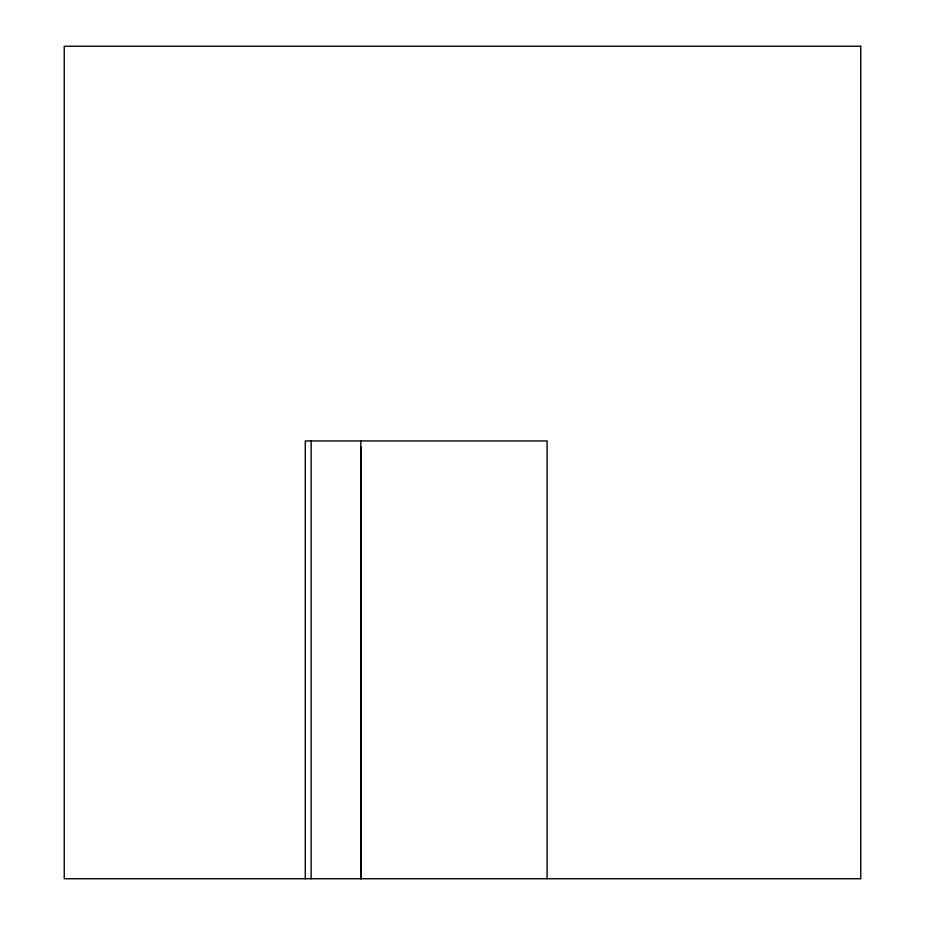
<?xml version="1.0" encoding="UTF-8"?>
<svg xmlns="http://www.w3.org/2000/svg" width="925" height="925" viewBox="0 0 925 925"><rect width="100%" height="100%" fill="white"/><g stroke="black" fill="none" stroke-linecap="round" stroke-linejoin="round"><path stroke-width="1.39" d="M360.819 446.948L361.189 878.75M547.103 878.75L547.103 440.947L305.285 440.947L305.285 878.75M360.819 440.947L360.819 878.75M311.147 440.947L311.147 878.75M860.759 46.25L64.241 46.25L64.241 878.75L860.759 878.75L860.759 46.25"/></g></svg>
